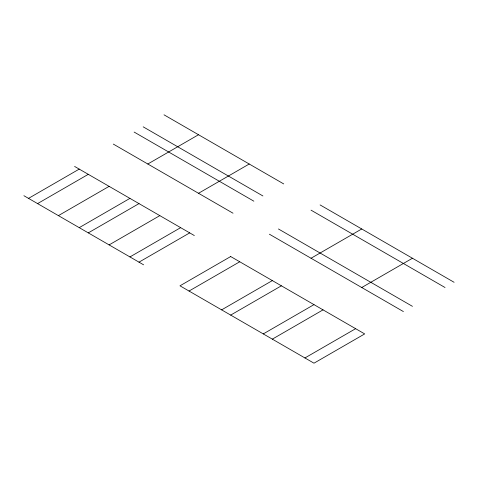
<?xml version="1.0" encoding="UTF-8"?>
<svg xmlns="http://www.w3.org/2000/svg" width="478" height="478" viewBox="0 0 478 478"><rect width="100%" height="100%" fill="white"/><g stroke="black" fill="none" stroke-linecap="round" stroke-linejoin="round"><path stroke-width="0.72" d="M28.525 198.376L79.234 169.104M37.583 203.604L88.287 174.333M58.406 215.632L109.115 186.354M147.816 164.008L198.519 134.736M79.234 227.653L129.938 198.376M88.287 232.882L138.99 203.604M109.115 244.903L159.819 215.632M198.519 193.285L249.229 164.008M129.938 256.931L180.648 227.653M138.99 262.159L189.7 232.882M189.031 291.042L239.735 261.771M221.625 309.864L272.335 280.592M311.035 258.245L361.744 228.968M230.683 315.092L281.387 285.814M263.276 333.913L313.986 304.635M272.335 339.141L323.038 309.864M361.744 287.523L412.448 258.245M304.928 357.956L355.638 328.685M164.014 114.816L283.735 183.934M320.093 204.925L454.1 282.295M311.035 210.153L445.048 287.523M143.191 126.837L262.906 195.956M134.133 132.065L253.854 201.184M278.435 228.968L412.448 306.338M113.31 144.087L233.025 213.206M269.383 234.196L403.396 311.566M74.604 166.434L194.325 235.552M23.9 195.705L143.621 264.824M230.683 256.543L179.973 285.814L313.986 363.184L364.69 333.913L230.683 256.543"/></g></svg>
